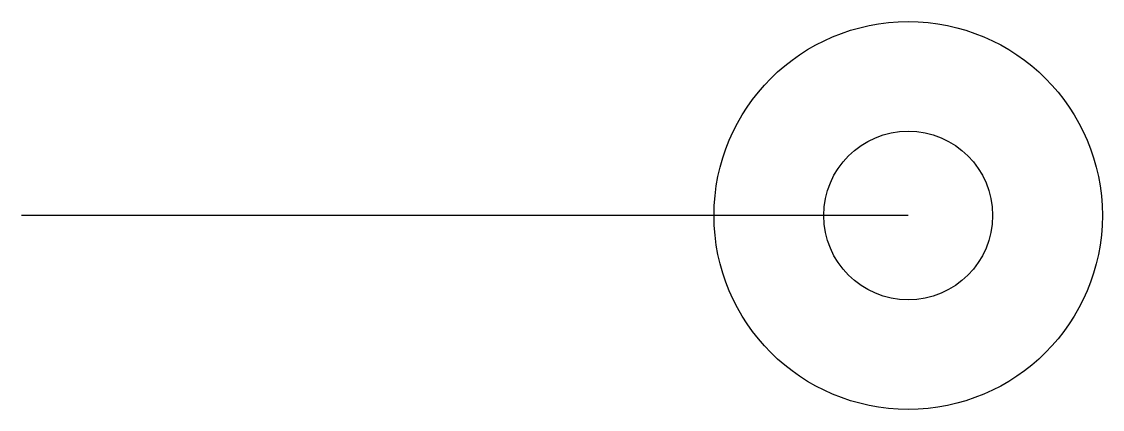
# Model space of a CAD drawing. Header units: metres. Extents: x -64121 to -62907, y -137244 to -136808.
import ezdxf

# ---------------------------------------------------------------- set-up
doc = ezdxf.new("R2010")
doc.units = ezdxf.units.M
doc.layers.add('DET1', color=1, linetype='Continuous')

msp = doc.modelspace()

# ---------------------------------------------------------------- linework, layer by layer
at = {"layer": 'DET1'}
msp.add_line((-63125.16, -137025.7), (-64120.96, -137025.7), dxfattribs=at)
for radius in [218.08, 94.82]:
    msp.add_circle((-63125.16, -137025.7), radius, dxfattribs=at)

doc.saveas('drawing.dxf')
